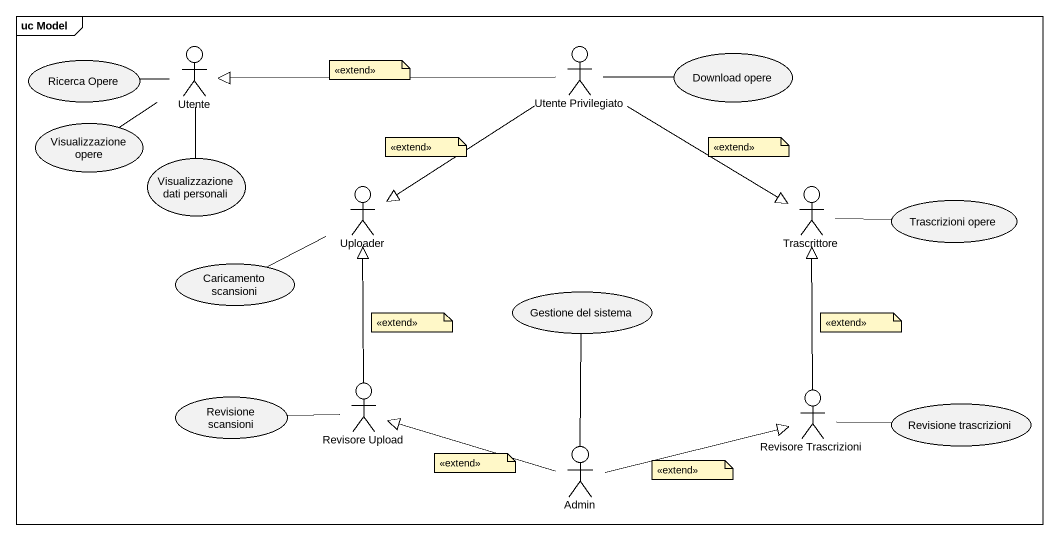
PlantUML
@startuml
mainframe uc Model
actor Utente
actor "Utente Privilegiato" as Utente_Privilegiato
usecase "Download opere" as Download_opere
usecase "Ricerca Opere" as Ricerca_Opere
usecase "Visualizzazione opere" as Visualizzazione_opere
usecase "Visualizzazione dati personali" as Visualizzazione_dati
actor Uploader
actor Trascrittore
usecase "Trascrizioni opere" as Trascrizioni_opere
usecase "Caricamento scansioni" as Caricamento_scansioni
usecase "Gestione del sistema" as Gestione_del_sistema
usecase "Revisione scansioni" as Revisione_scansioni
actor "Revisore Upload" as Revisore_Upload
actor "Revisore Trascrizioni" as Revisore_Trascrizioni
usecase "Revisione trascrizioni" as Revisione_trascrizioni
actor Admin
Utente -left- Ricerca_Opere
Utente -- Visualizzazione_dati
Utente_Privilegiato -left-|> Utente
Utente_Privilegiato --|> Uploader
Utente_Privilegiato --|> Trascrittore
Download_opere -left- Utente_Privilegiato
Visualizzazione_opere -up- Utente
Uploader -left- Caricamento_scansioni
Trascrittore -right- Trascrizioni_opere
Revisore_Upload -up-|> Uploader
Revisore_Upload -left- Revisione_scansioni
Revisore_Trascrizioni -up-|> Trascrittore
Revisore_Trascrizioni -right- Revisione_trascrizioni
Admin -up- Gestione_del_sistema
Admin -left-|> Revisore_Upload
Admin -right-|> Revisore_Trascrizioni
note as N1
  <<extend>>
end note
note as N2
  <<extend>>
end note
note as N3
  <<extend>>
end note
note as N4
  <<extend>>
end note
note as N5
  <<extend>>
end note
note as N6
  <<extend>>
end note
note as N7
  <<extend>>
end note
@enduml
